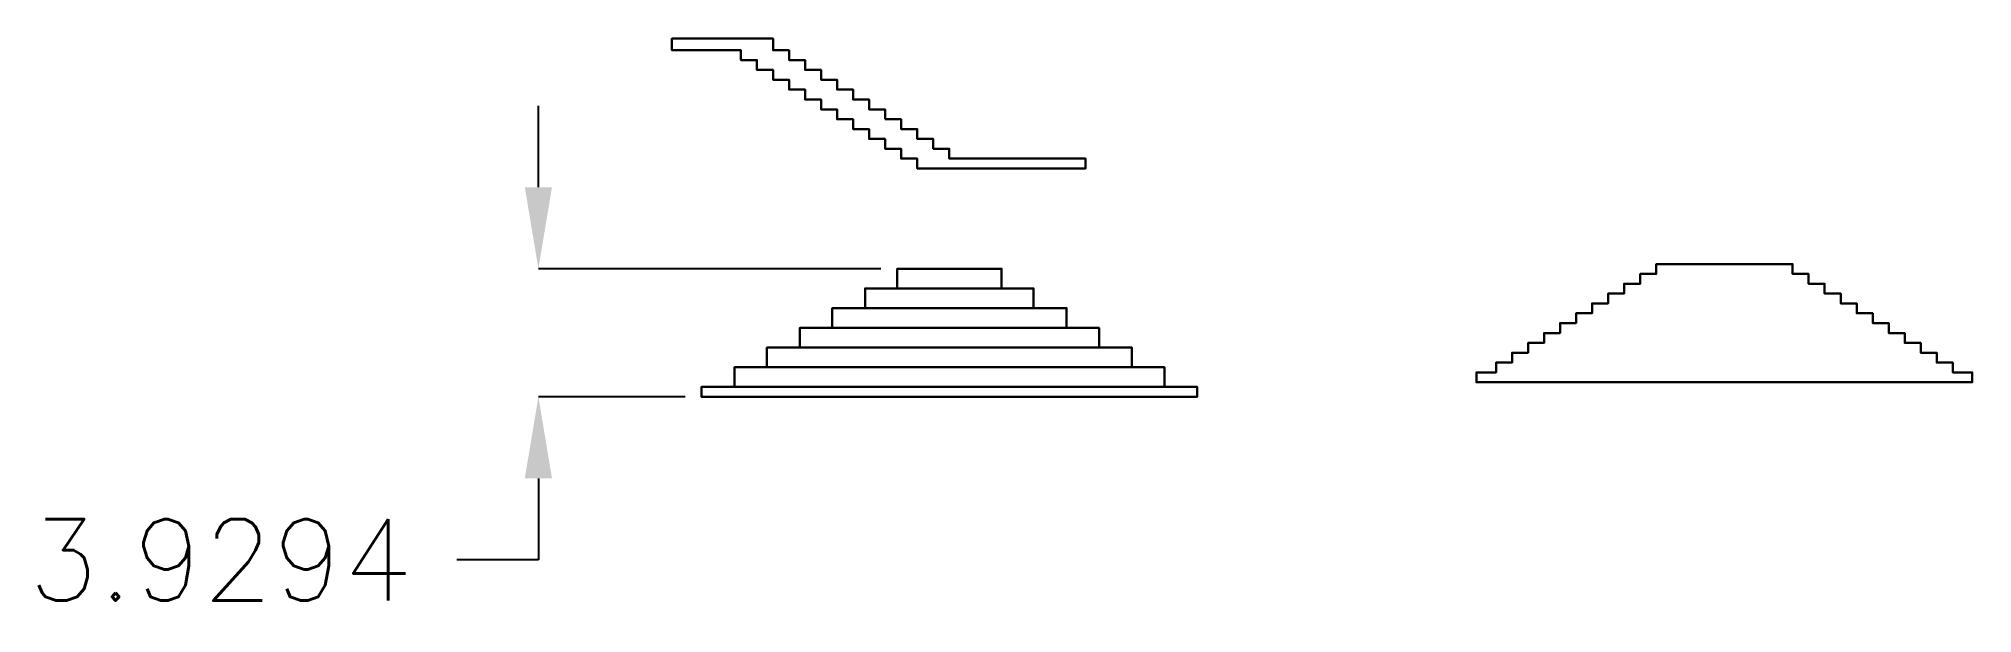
# Model space of a CAD drawing. Header units: millimetres. Extents: x -60.6 to -1.3, y 218.1 to 235.7.
import ezdxf

# ---------------------------------------------------------------- set-up
doc = ezdxf.new("R2010")
doc.units = ezdxf.units.MM
doc.layers.add('- E - przekrój gruba', color=7, linetype='Continuous', lineweight=30)
doc.layers.add('DIMENSION', color=3, linetype='Continuous', lineweight=25)
doc.styles.get("Standard").update_dxf_attribs({"font": 'txt.shx'})
doc.dimstyles.get("Standard").update_dxf_attribs({"dimscale": 100, "dimtxt": 2.5, "dimasz": 2.5, "dimexe": 0, "dimexo": 0.5, "dimgap": 1, "dimtad": 0, "dimtoh": 1, "dimdec": 4, "dimzin": 0, "dimdsep": 46, "dimtxsty": 'Standard', "dimcen": 2.5, "dimadec": 0, "dimazin": 0, "dimtfac": 1, "dimtdec": 4, "dimtofl": 0, "dimtmove": 0, "dimatfit": 3, "dimfxl": 1, "dimtolj": 1, "dimtzin": 0, "dimarcsym": 0})

# ---------------------------------------------------------------- blocks, each defined once
blk = doc.blocks.new('*D52')
at = {"layer": 'Defpoints', "color": 0}
for p in [(-34.277263, 228.665096), (-45.27823, 224.735716), (-40.27823, 224.735716)]:
    blk.add_point(p, dxfattribs=at)
at = {"layer": 'DIMENSION', "color": 0, "lineweight": -2}
for p, q in [((-45.27823, 231.165096), (-45.27823, 233.665096)), ((-34.777263, 228.665096), (-45.27823, 228.665096)), ((-40.77823, 224.735716), (-45.27823, 224.735716)), ((-45.27823, 222.235716), (-45.27823, 219.735716)), ((-45.27823, 219.735716), (-47.77823, 219.735716))]:
    blk.add_line(p, q, dxfattribs=at)
at = {"layer": 'DIMENSION', "color": 0}
for points in [[(-45.694897, 231.165096), (-44.861563, 231.165096), (-45.27823, 228.665096)], [(-44.861563, 222.235716), (-45.694897, 222.235716), (-45.27823, 224.735716)]]:
    blk.add_solid(points, dxfattribs=at)
at = {"layer": 'DIMENSION', "color": 0, "insert": (-55.02823, 219.735716), "char_height": 2.5, "attachment_point": 5}
blk.add_mtext('\\A1;3.9294', dxfattribs=at)

msp = doc.modelspace()

# ---------------------------------------------------------------- linework, layer by layer
at = {"layer": '- E - przekrój gruba'}
for p, q in [((-34.277263, 228.060576), (-31.076863, 228.060576)), ((-35.2595, 227.456056), (-30.094627, 227.456056)), ((-36.268623, 226.851536), (-29.085503, 226.851536)), ((-37.264303, 226.247016), (-28.089823, 226.247016)), ((-38.273427, 225.642496), (-27.0807, 225.642496)), ((-39.269107, 225.037976), (-26.08502, 225.037976))]:
    msp.add_line(p, q, dxfattribs=at)
at = {"layer": '- E - przekrój gruba', "ltscale": 0.02}
for points in [[(-34.646967, 233.250163), (-34.646967, 233.552423), (-35.138085, 233.552423), (-35.138085, 233.854683), (-35.629203, 233.854683), (-35.629203, 234.156943), (-36.120321, 234.156943), (-36.120321, 234.459203), (-36.61144, 234.459203), (-36.61144, 234.761463), (-37.102558, 234.761463), (-37.102558, 235.063723), (-37.593676, 235.063723), (-37.593676, 235.365983), (-38.084795, 235.365983), (-38.084795, 235.721123), (-41.184795, 235.721123), (-41.184795, 235.365983), (-39.067031, 235.365983), (-39.067031, 235.063723), (-38.575913, 235.063723), (-38.575913, 234.761463), (-38.084795, 234.761463), (-38.084795, 234.459203), (-37.593676, 234.459203), (-37.593676, 234.156943), (-37.102558, 234.156943), (-37.102558, 233.854683), (-36.61144, 233.854683), (-36.61144, 233.552423), (-36.120321, 233.552423), (-36.120321, 233.250163), (-35.629203, 233.250163), (-35.629203, 232.947903), (-35.138085, 232.947903), (-35.138085, 232.645643), (-34.646967, 232.645643), (-34.646967, 232.343383), (-34.155848, 232.343383), (-34.155848, 232.041123), (-33.66473, 232.041123), (-33.66473, 231.738863), (-28.499857, 231.738863), (-28.499857, 232.041123), (-28.990975, 232.041123), (-30.591175, 232.041123), (-32.191375, 232.041123), (-32.682494, 232.041123), (-32.682494, 232.343383), (-33.173612, 232.343383), (-33.173612, 232.645643), (-33.66473, 232.645643), (-33.66473, 232.947903), (-34.155848, 232.947903), (-34.155848, 233.250163), (-34.646967, 233.250163)], [(-8.914911, 225.181844), (-16.516078, 225.181844), (-16.516078, 225.484104), (-15.917412, 225.484104), (-15.917412, 225.786364), (-15.426294, 225.786364), (-15.426294, 226.088624), (-14.935175, 226.088624), (-14.935175, 226.390884), (-14.444057, 226.390884), (-14.444057, 226.693144), (-13.952939, 226.693144), (-13.952939, 226.995404), (-13.461821, 226.995404), (-13.461821, 227.297664), (-12.970702, 227.297664), (-12.970702, 227.599924), (-12.479584, 227.599924), (-12.479584, 227.902184), (-11.988466, 227.902184), (-11.988466, 228.204444), (-11.497347, 228.204444), (-11.497347, 228.506704), (-11.006229, 228.506704), (-11.006229, 228.808964), (-10.515111, 228.808964), (-8.914911, 228.808964), (-7.314711, 228.808964), (-6.823593, 228.808964), (-6.823593, 228.506704), (-6.332474, 228.506704), (-6.332474, 228.204444), (-5.841356, 228.204444), (-5.841356, 227.902184), (-5.350238, 227.902184), (-5.350238, 227.599924), (-4.85912, 227.599924), (-4.85912, 227.297664), (-4.368001, 227.297664), (-4.368001, 226.995404), (-3.876883, 226.995404), (-3.876883, 226.693144), (-3.385765, 226.693144), (-3.385765, 226.390884), (-2.894646, 226.390884), (-2.894646, 226.088624), (-2.403528, 226.088624), (-2.403528, 225.786364), (-1.91241, 225.786364), (-1.91241, 225.484104), (-1.313744, 225.484104), (-1.313744, 225.181844), (-8.914911, 225.181844)]]:
    msp.add_lwpolyline(points, dxfattribs=at)
msp.add_lwpolyline([(-31.076863, 228.060576), (-31.076863, 228.665096), (-31.076863, 228.060576), (-30.094627, 228.060576), (-30.094627, 227.456056), (-29.085503, 227.456056), (-29.085503, 226.851536), (-28.089823, 226.851536), (-28.089823, 226.247016), (-27.0807, 226.247016), (-27.0807, 225.642496), (-26.08502, 225.642496), (-26.08502, 225.037976), (-25.075896, 225.037976), (-25.075896, 224.735716), (-40.27823, 224.735716), (-40.27823, 225.037976), (-39.269107, 225.037976), (-39.269107, 225.642496), (-38.273427, 225.642496), (-38.273427, 226.247016), (-37.264303, 226.247016), (-37.264303, 226.851536), (-36.268623, 226.851536), (-36.268623, 227.456056), (-35.2595, 227.456056), (-35.2595, 228.060576), (-34.277263, 228.060576), (-34.277263, 228.665096), (-34.277263, 228.665096), (-31.076863, 228.665096)], close=True, dxfattribs=at)

# ---------------------------------------------------------------- dimensions: what is measured, and where the dimension line sits
at = {"layer": 'DIMENSION'}
dim = msp.add_linear_dim(base=(-45.27823, 224.735716), p1=(-34.277263, 228.665096), p2=(-40.27823, 224.735716), angle=90, dimstyle='Standard', override={"dimscale": 1, "dimlfac": 1, "dimtxsty": 'Standard', "dimsah": 1, "dimtolj": 1}, dxfattribs=at)
dim.commit()
dim.dimension.update_dxf_attribs({"geometry": '*D52', "text_midpoint": (-55.02823, 219.735716)})

doc.saveas('drawing.dxf')
